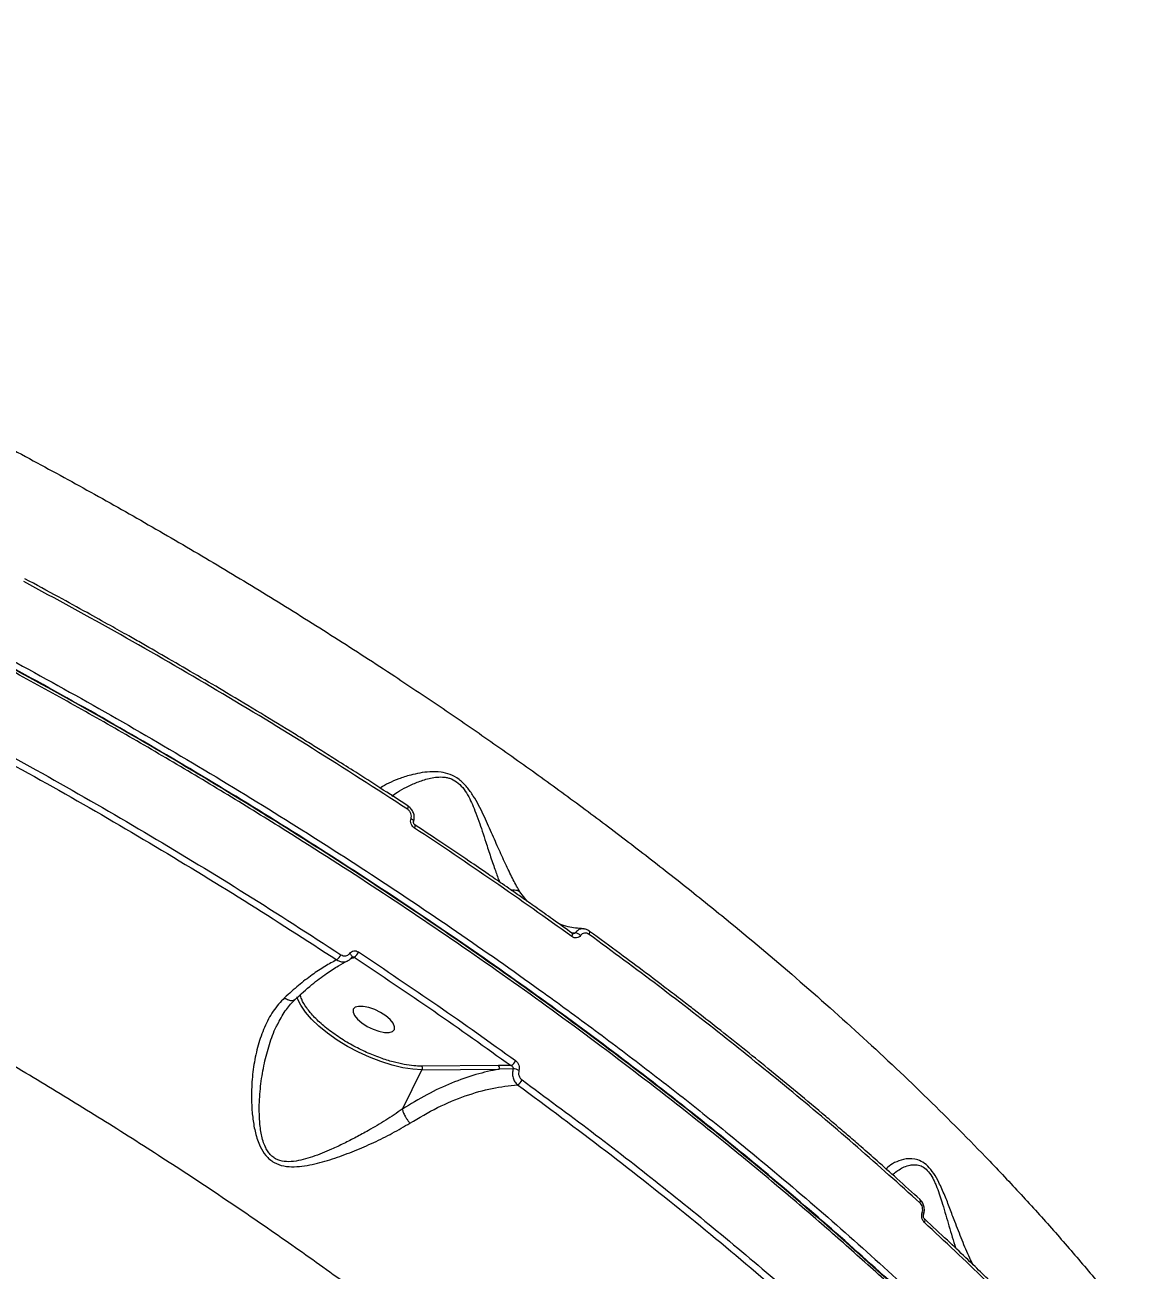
# Model space of a CAD drawing. Header units: millimetres. Extents: x -5609 to 5139, y -3980 to 3221.
# Drawn here: x 3264.5 to 3483, y 143 to 387.3 of the extents above; entities that cross this region are included whole.
import ezdxf

# ---------------------------------------------------------------- set-up
doc = ezdxf.new("R2010")
doc.units = ezdxf.units.MM
doc.layers.add('DIKOM_ОБЪЕКТ', color=7, linetype='Continuous')
doc.layers.add('DIKOM_РАЗМЕР_ОБЪЕКТА', color=7, linetype='Continuous')
doc.styles.add('style1', font='arial.ttf', dxfattribs={"width": 0.8})
doc.dimstyles.new('1-50', dxfattribs={"dimtxt": 300, "dimasz": 200, "dimexe": 100, "dimexo": 0, "dimgap": 100, "dimtad": 1, "dimtxsty": 'style1', "dimcen": 200, "dimclrd": 7, "dimclre": 7, "dimclrt": 7, "dimadec": 1, "dimazin": 2, "dimtfac": 1, "dimtmove": 0, "dimatfit": 2, "dimfxl": 0, "dimlwd": 25, "dimlwe": 18, "dimarcsym": 0})

# ---------------------------------------------------------------- blocks, each defined once
blk = doc.blocks.new('A$Cc336a1e3')
at = {"color": 7, "linetype": 'Continuous', "lineweight": 15}
for p, q in [((6161.28, 1503.2), (6161.25, 1503.23)), ((6192.3, 1481.88), (6192.09, 1481.96)), ((6148.83, 1477.25), (6148.89, 1477.29)), ((6134.4, 1464.28), (6134.51, 1464.5)), ((6158.76, 1447.45), (6162.61, 1455.18)), ((6177.65, 1455.99), (6162.52, 1455.88)), ((6162.61, 1455.18), (6177.74, 1455.29)), ((6180.08, 1455.99), (6177.65, 1455.99)), ((6180.5, 1455.35), (6177.74, 1455.29))]:
    blk.add_line(p, q, dxfattribs=at)
at = {"color": 8, "linetype": 'Continuous', "lineweight": 15}
for p, q in [((6183.22, 1488.27), (6181.81, 1490.09)), ((6191.95, 1482.05), (6192.69, 1482.04))]:
    blk.add_line(p, q, dxfattribs=at)
at = {"color": 8, "linetype": 'Continuous', "lineweight": 15, "flags": 128}
for points in [[(6159.77, 1506.31), (6159.84, 1506.46), (6159.89, 1506.59), (6159.92, 1506.71), (6159.93, 1506.81), (6159.93, 1506.88), (6159.9, 1506.92), (6159.86, 1506.93)], [(6192.02, 1481.32), (6192.09, 1481.48), (6192.13, 1481.62), (6192.16, 1481.75), (6192.16, 1481.85), (6192.13, 1481.92), (6192.08, 1481.97), (6192.07, 1481.98)], [(6148.43, 1478.02), (6148.57, 1477.89), (6148.68, 1477.75), (6148.77, 1477.62), (6148.83, 1477.49), (6148.85, 1477.38), (6148.84, 1477.28), (6148.8, 1477.21), (6148.75, 1477.17)], [(6162.61, 1455.18), (6160.81, 1455.28), (6158.84, 1455.58), (6156.74, 1456.08), (6154.55, 1456.77), (6152.34, 1457.62), (6150.13, 1458.63), (6147.99, 1459.77), (6145.96, 1461.01), (6144.07, 1462.34), (6142.38, 1463.71), (6140.92, 1465.1), (6139.73, 1466.49), (6138.81, 1467.83), (6138.21, 1469.11), (6138.09, 1469.46)], [(6260.33, 1429.05), (6260.39, 1429.2), (6260.43, 1429.35), (6260.44, 1429.48), (6260.42, 1429.6), (6260.37, 1429.7), (6260.3, 1429.77), (6260.28, 1429.78)]]:
    blk.add_lwpolyline(points, dxfattribs=at)
at = {"color": 7, "linetype": 'Continuous', "lineweight": 15, "flags": 128}
blk.add_lwpolyline([(6149.13, 1467.04), (6149.08, 1466.49), (6149.37, 1465.83), (6149.96, 1465.1), (6150.82, 1464.37), (6151.86, 1463.7), (6153.01, 1463.14), (6154.17, 1462.73), (6155.25, 1462.51), (6156.17, 1462.5), (6156.84, 1462.69), (6157.21, 1463.08), (6157.25, 1463.63), (6156.97, 1464.29), (6156.37, 1465.01), (6155.52, 1465.74), (6154.48, 1466.42), (6153.33, 1466.98), (6152.16, 1467.39), (6151.08, 1467.61), (6150.17, 1467.62), (6149.5, 1467.43), (6149.13, 1467.04)], dxfattribs=at)
at = {"color": 8, "linetype": 'Continuous', "lineweight": 15}
for centre, radius, start, end in [((6160.49, 1503.09), 0.802, 323.9733, 7.9239), ((6260.74, 1425.55), 0.587, 323.3253, 36.908)]:
    blk.add_arc(centre, radius, start, end, dxfattribs=at)
at = {"color": 7, "linetype": 'Continuous', "lineweight": 15}
for centre, radius, start, end in [((6192.46, 1480.28), 1.78, 44.7615, 82.5991), ((6144.16, 1478.93), 2.79, 308.2267, 335.1155), ((6147.78, 1479.37), 2.61, 306.1443, 335.6111), ((6179.09, 1457.82), 2.08, 298.3095, 335.7963), ((6177.17, 1455.57), 0.63, 333.5032, 41.2831), ((6180.46, 1452.89), 2.47, 61.4734, 89.0962), ((6180.33, 1454.06), 2.13, 299.4849, 335.2998)]:
    blk.add_arc(centre, radius, start, end, dxfattribs=at)
at = {"color": 8, "linetype": 'Continuous', "lineweight": 15}
for points, knots in [([(5932.43, 1640.84), (5937.53, 1639.16), (5947.74, 1635.79), (5963.15, 1630.29), (5978.57, 1624.49), (5994.01, 1618.35), (6008.5, 1612.28), (6022.08, 1606.33), (6034.73, 1600.58), (6047.43, 1594.57), (6060.16, 1588.32), (6072.9, 1581.84), (6085.41, 1575.24), (6097.69, 1568.53), (6109.72, 1561.72), (6121.73, 1554.7), (6133.68, 1547.46), (6145.56, 1540.02), (6156.6, 1532.87), (6166.8, 1526.04), (6176.19, 1519.57), (6185.49, 1512.98), (6194.69, 1506.26), (6203.76, 1499.42), (6212.7, 1492.47), (6223.28, 1483.98), (6235.33, 1473.88), (6248.58, 1462.13), (6261.29, 1450.17), (6271.61, 1439.81), (6279.83, 1431.1), (6286.19, 1424.08), (6292.3, 1417.03), (6298.14, 1409.96), (6303.7, 1402.87), (6308.97, 1395.78), (6314.45, 1387.97), (6320, 1379.45), (6325.43, 1370.27), (6330.25, 1361.18), (6334.46, 1352.19), (6338.21, 1342.72), (6340.87, 1334.8), (6341.91, 1330), (6342.22, 1328.57)], [0, 0, 0, 0, 0.027414, 0.054853, 0.082104, 0.109256, 0.136553, 0.158779, 0.181178, 0.20375, 0.226496, 0.249415, 0.272508, 0.294573, 0.316858, 0.339361, 0.362082, 0.385022, 0.40818, 0.427131, 0.44625, 0.465538, 0.484996, 0.504623, 0.524419, 0.544385, 0.576741, 0.609548, 0.642807, 0.676517, 0.695985, 0.7156, 0.735363, 0.755273, 0.77533, 0.795536, 0.815889, 0.842723, 0.869757, 0.896992, 0.924426, 0.952061, 0.985722, 1, 1, 1, 1]), ([(6353.67, 1272.54), (6353.66, 1272.59), (6352.91, 1276.16), (6350.47, 1283.56), (6346.28, 1294.72), (6340.97, 1306.18), (6334.71, 1317.85), (6327.47, 1329.73), (6319.26, 1341.82), (6310.08, 1354.11), (6299.97, 1366.55), (6288.98, 1379.05), (6277.17, 1391.58), (6264.56, 1404.09), (6251.16, 1416.61), (6236.97, 1429.11), (6222.02, 1441.57), (6206.39, 1453.91), (6190.16, 1466.08), (6173.39, 1478.03), (6156.09, 1489.77), (6138.25, 1501.29), (6119.92, 1512.56), (6101.17, 1523.53), (6082.13, 1534.13), (6062.85, 1544.33), (6043.36, 1554.13), (6023.65, 1563.52), (6003.75, 1572.49), (5983.72, 1581.01), (5963.69, 1589.02), (5943.75, 1596.5), (5923.95, 1603.41), (5904.28, 1609.78), (5884.75, 1615.59), (5865.38, 1620.86), (5852.71, 1623.87), (5846.36, 1625.37)], [0, 0, 0, 0, 0.000445, 0.029977, 0.059492, 0.088897, 0.118182, 0.147437, 0.176763, 0.20622, 0.235762, 0.265243, 0.294546, 0.323812, 0.353102, 0.382477, 0.412, 0.441529, 0.47092, 0.500234, 0.529534, 0.558879, 0.588414, 0.617937, 0.647358, 0.676663, 0.705915, 0.73522, 0.764663, 0.794187, 0.823692, 0.853036, 0.88229, 0.911571, 0.940941, 0.970423, 1, 1, 1, 1]), ([(6181.81, 1490.09), (6181.39, 1490.85), (6180.55, 1492.36), (6179.17, 1495.19), (6177.75, 1498.29), (6176.27, 1501.68), (6174.68, 1505.25), (6173.11, 1508.33), (6171.48, 1510.68), (6169.93, 1512.23), (6168.12, 1513.22), (6166.14, 1513.68), (6164.13, 1513.69), (6162.16, 1513.43), (6160.07, 1512.95), (6157.97, 1512.27), (6156.05, 1511.43), (6154.86, 1510.81), (6154.51, 1510.47), (6154.46, 1510.43)], [0, 0, 0, 0, 0.074442, 0.149089, 0.224552, 0.300011, 0.37635, 0.453581, 0.492472, 0.532138, 0.571851, 0.61126, 0.663011, 0.714182, 0.764694, 0.840222, 0.91554, 0.990009, 1, 1, 1, 1]), ([(6156.69, 1508.89), (6157.04, 1509.15), (6157.88, 1509.75), (6159.56, 1510.67), (6161.62, 1511.62), (6163.56, 1512.27), (6165.26, 1512.6), (6166.4, 1512.66), (6167.34, 1512.56), (6168.28, 1512.33), (6169.45, 1511.76), (6170.66, 1510.57), (6171.6, 1509.13), (6172.37, 1507.59), (6173.09, 1505.85), (6173.77, 1503.98), (6174.47, 1501.91), (6175.07, 1500.05), (6175.62, 1498.37), (6176.09, 1496.92), (6176.56, 1495.55), (6177.14, 1493.86), (6177.56, 1492.75), (6177.83, 1492.02)], [0, 0, 0, 0, 0.058466, 0.138812, 0.218578, 0.298056, 0.33772, 0.376663, 0.396708, 0.415008, 0.452392, 0.489855, 0.528005, 0.566944, 0.606624, 0.659144, 0.709424, 0.766778, 0.806811, 0.846924, 0.889355, 0.927239, 1, 1, 1, 1]), ([(6160.46, 1504.46), (6160.56, 1504.4), (6160.72, 1504.32), (6160.87, 1504.19), (6160.95, 1504.1), (6160.99, 1504.01), (6160.98, 1503.95), (6160.98, 1503.93)], [0, 0, 0, 0, 0.314325, 0.484194, 0.657785, 0.831486, 1, 1, 1, 1]), ([(6181.81, 1490.09), (6181.64, 1490.18), (6181.32, 1490.34), (6180.83, 1490.41), (6180.52, 1490.4), (6180.37, 1490.39), (6180.33, 1490.38), (6180.24, 1490.37), (6180.16, 1490.34), (6180.09, 1490.31)], [0, 0, 0, 0, 0.355459, 0.630316, 0.807469, 0.857498, 0.872775, 0.881568, 1, 1, 1, 1]), ([(6192.69, 1482.04), (6192.67, 1482.02), (6192.63, 1481.97), (6192.53, 1481.91), (6192.39, 1481.87), (6192.29, 1481.88), (6192.25, 1481.89)], [0, 0, 0, 0, 0.184072, 0.374416, 0.779509, 1, 1, 1, 1]), ([(6194.28, 1482.79), (6194.16, 1482.8), (6193.8, 1482.86), (6193.21, 1482.62), (6192.87, 1482.23), (6192.69, 1482.04)], [0, 0, 0, 0, 0.192045, 0.595011, 1, 1, 1, 1]), ([(6195.39, 1481.73), (6195.44, 1481.83), (6195.52, 1482.03), (6195.55, 1482.27), (6195.49, 1482.34), (6195.46, 1482.37)], [0, 0, 0, 0, 0.322344, 0.668935, 1, 1, 1, 1]), ([(6145.89, 1476.74), (6146.14, 1476.61), (6146.63, 1476.34), (6147.39, 1476.29), (6147.8, 1476.47), (6147.97, 1476.55)], [0, 0, 0, 0, 0.366138, 0.731677, 1, 1, 1, 1]), ([(6148.54, 1476.93), (6148.64, 1476.97), (6148.9, 1477.08), (6149.16, 1477.19), (6149.32, 1477.26)], [0, 0, 0, 0, 0.376597, 1, 1, 1, 1]), ([(6148.89, 1477.29), (6148.92, 1477.3), (6149, 1477.34), (6149.16, 1477.33), (6149.26, 1477.28), (6149.32, 1477.26)], [0, 0, 0, 0, 0.248774, 0.624011, 1, 1, 1, 1]), ([(6135.64, 1469.31), (6135.89, 1469.15), (6136.28, 1468.91), (6136.79, 1468.77), (6137.24, 1468.75), (6137.56, 1468.83), (6137.69, 1468.98), (6137.7, 1469)], [0, 0, 0, 0, 0.314152, 0.483658, 0.656944, 0.963787, 1, 1, 1, 1]), ([(6162.52, 1455.88), (6162.02, 1455.89), (6160.96, 1455.92), (6159.08, 1456.2), (6156.89, 1456.7), (6154.4, 1457.49), (6151.68, 1458.58), (6148.85, 1459.99), (6146.08, 1461.67), (6143.57, 1463.52), (6141.47, 1465.44), (6139.93, 1467.29), (6139.01, 1468.8), (6138.82, 1469.61), (6138.75, 1469.9)], [0, 0, 0, 0, 0.061343, 0.129137, 0.203628, 0.284775, 0.372145, 0.464807, 0.561328, 0.659816, 0.758162, 0.854248, 0.94626, 1, 1, 1, 1]), ([(6158.75, 1447.44), (6157.68, 1446.71), (6155.53, 1445.26), (6152.45, 1443.44), (6149.69, 1441.93), (6147.28, 1440.7), (6144.45, 1439.37), (6141.19, 1438.05), (6138.08, 1437.18), (6135.6, 1437.09), (6134.13, 1437.5), (6133.14, 1438.2), (6132.52, 1438.88), (6132.03, 1439.68), (6131.42, 1441.05), (6130.94, 1443.1), (6130.69, 1445.71), (6130.66, 1448.85), (6130.95, 1452.44), (6131.61, 1456.42), (6132.64, 1460.15), (6133.55, 1462.8), (6134.27, 1464.06), (6134.4, 1464.28)], [0, 0, 0, 0, 0.069802, 0.139729, 0.188147, 0.235292, 0.282941, 0.354368, 0.424516, 0.458733, 0.491785, 0.508083, 0.525023, 0.541425, 0.558905, 0.605114, 0.652814, 0.697891, 0.771947, 0.844995, 0.915249, 0.985302, 1, 1, 1, 1]), ([(6270.75, 1416.92), (6270.53, 1417.35), (6269.78, 1418.86), (6268.59, 1421.71), (6267.31, 1424.99), (6266.2, 1427.95), (6265.2, 1430.54), (6264.17, 1432.89), (6263.06, 1434.88), (6261.87, 1436.37), (6260.56, 1437.29), (6258.89, 1437.81), (6257.06, 1437.67), (6255.31, 1436.99), (6254.18, 1436.3), (6253.79, 1435.81), (6253.7, 1435.7)], [0, 0, 0, 0, 0.040133, 0.141002, 0.242099, 0.310389, 0.379405, 0.449113, 0.501842, 0.555232, 0.60867, 0.661565, 0.765488, 0.86788, 0.969717, 1, 1, 1, 1]), ([(6254.97, 1434.58), (6255.08, 1434.69), (6255.46, 1435.05), (6256.21, 1435.58), (6257.23, 1436.13), (6258.26, 1436.48), (6259.29, 1436.59), (6260.28, 1436.46), (6261.29, 1435.94), (6262.25, 1434.94), (6262.9, 1433.82), (6263.35, 1432.84), (6263.78, 1431.8), (6264.25, 1430.45), (6265.04, 1427.92), (6266.03, 1424.48), (6266.87, 1421.56), (6267.36, 1420.18), (6267.37, 1420.14)], [0, 0, 0, 0, 0.034181, 0.110633, 0.185336, 0.258839, 0.314135, 0.368447, 0.421693, 0.474432, 0.527921, 0.554014, 0.582432, 0.637896, 0.693826, 0.842597, 0.995336, 1, 1, 1, 1]), ([(6260.77, 1427.14), (6260.83, 1427.1), (6260.96, 1427), (6261.06, 1426.87), (6261.04, 1426.8), (6261.03, 1426.77)], [0, 0, 0, 0, 0.340177, 0.69905, 1, 1, 1, 1])]:
    blk.add_open_spline(points, degree=3, knots=knots, dxfattribs=at)
at = {"color": 7, "linetype": 'Continuous', "lineweight": 15}
for points, knots in [([(5846.46, 1626.73), (5852.74, 1625.24), (5865.3, 1622.26), (5884.56, 1617.03), (5904.06, 1611.25), (5923.8, 1604.87), (5943.27, 1598.08), (5962.4, 1590.93), (5981.15, 1583.49), (5996.6, 1576.98), (6008.74, 1571.67), (6017.56, 1567.7), (6026.37, 1563.64), (6035.16, 1559.49), (6047.17, 1553.68), (6062.43, 1546.02), (6080.89, 1536.29), (6099.35, 1526.08), (6117.74, 1515.39), (6135.6, 1504.51), (6152.88, 1493.46), (6169.54, 1482.3), (6182.25, 1473.38), (6191.23, 1466.86), (6196.63, 1462.88), (6201.98, 1458.86), (6207.29, 1454.81), (6212.56, 1450.73), (6217.77, 1446.61), (6226.05, 1439.95), (6237.21, 1430.67), (6250.88, 1418.68), (6264.03, 1406.49), (6276.58, 1394.13), (6288.21, 1381.91), (6298.92, 1369.89), (6308.71, 1358.08), (6315.92, 1348.67), (6320.98, 1341.65), (6324.21, 1337), (6327.31, 1332.36), (6330.29, 1327.73), (6333.13, 1323.11), (6337.21, 1316.17), (6342.15, 1306.98), (6347.39, 1295.69), (6351.66, 1284.62), (6354.95, 1273.81), (6357.22, 1263.29), (6358.46, 1253.09), (6358.65, 1243.25), (6357.75, 1233.81), (6355.84, 1224.75), (6353.66, 1219.13), (6352.56, 1216.31)], [0, 0, 0, 0, 0.024819, 0.049681, 0.074585, 0.099531, 0.12452, 0.147881, 0.17128, 0.194715, 0.205777, 0.216847, 0.227925, 0.239011, 0.250105, 0.273561, 0.297359, 0.321499, 0.345981, 0.370806, 0.394284, 0.418061, 0.442135, 0.45031, 0.458518, 0.466761, 0.475037, 0.483347, 0.49169, 0.500068, 0.523695, 0.547624, 0.571855, 0.596389, 0.621225, 0.644678, 0.668395, 0.692375, 0.701869, 0.711403, 0.720978, 0.730593, 0.74025, 0.749946, 0.774408, 0.798991, 0.823694, 0.848519, 0.873464, 0.898529, 0.923716, 0.949023, 0.974451, 1, 1, 1, 1]), ([(6351.98, 1215.39), (6352.21, 1215.95), (6352.76, 1217.23), (6353.47, 1219.17), (6354.12, 1221.08), (6354.62, 1222.7), (6355.02, 1224.07), (6355.75, 1226.84), (6356.65, 1231), (6357.42, 1236.73), (6357.9, 1243.92), (6357.66, 1252.93), (6356.23, 1263.6), (6353.76, 1274.33), (6350.38, 1285.03), (6346.03, 1296.03), (6340.71, 1307.28), (6334.44, 1318.77), (6327.24, 1330.46), (6319.13, 1342.32), (6310.11, 1354.35), (6300.22, 1366.48), (6289.48, 1378.71), (6277.93, 1390.97), (6265.6, 1403.25), (6252.51, 1415.53), (6238.7, 1427.76), (6224.19, 1439.93), (6209.03, 1451.99), (6193.27, 1463.91), (6176.95, 1475.65), (6160.1, 1487.19), (6142.77, 1498.51), (6124.99, 1509.58), (6106.82, 1520.36), (6088.3, 1530.83), (6069.5, 1540.94), (6050.46, 1550.69), (6031.22, 1560.05), (6011.83, 1568.98), (5992.33, 1577.49), (5972.78, 1585.53), (5953.68, 1592.91), (5935.07, 1599.66), (5916.99, 1605.8), (5902.39, 1610.41), (5891.23, 1613.74), (5883.66, 1615.92), (5877.83, 1617.54), (5873.41, 1618.74), (5869.88, 1619.68), (5865.46, 1620.84), (5860.11, 1622.19), (5853.86, 1623.73), (5849.41, 1624.77), (5847.04, 1625.32)], [0, 0, 0, 0, 0.005164, 0.011747, 0.017409, 0.022134, 0.025929, 0.029329, 0.045948, 0.061023, 0.076097, 0.103011, 0.129923, 0.154388, 0.178898, 0.203382, 0.227841, 0.2523, 0.276759, 0.301215, 0.325679, 0.350192, 0.374652, 0.399106, 0.42356, 0.448014, 0.472466, 0.496946, 0.521441, 0.545894, 0.570345, 0.594797, 0.619248, 0.643702, 0.668208, 0.692672, 0.717123, 0.741574, 0.766025, 0.790476, 0.81494, 0.839447, 0.8639, 0.886722, 0.909544, 0.932365, 0.942408, 0.952385, 0.961554, 0.96504, 0.969569, 0.97533, 0.982329, 0.990563, 1, 1, 1, 1]), ([(6351.57, 1214.27), (6352.68, 1217.08), (6354.9, 1222.69), (6356.86, 1231.73), (6357.81, 1241.15), (6357.67, 1250.97), (6356.51, 1260.92), (6354.42, 1270.95), (6351.5, 1281), (6348.47, 1289.21), (6345.85, 1295.42), (6344, 1299.55), (6342.02, 1303.7), (6339.92, 1307.87), (6337.69, 1312.08), (6333.81, 1319.04), (6327.87, 1328.81), (6319.25, 1341.47), (6309.72, 1354.15), (6299.35, 1366.81), (6288.45, 1379.13), (6277.13, 1391.07), (6265.51, 1402.62), (6256.01, 1411.54), (6249.03, 1417.87), (6244.78, 1421.65), (6240.48, 1425.42), (6236.13, 1429.16), (6231.74, 1432.88), (6227.3, 1436.58), (6218.95, 1443.42), (6206.43, 1453.32), (6189.38, 1466.08), (6171.92, 1478.48), (6154.12, 1490.48), (6138.28, 1500.65), (6124.58, 1509.1), (6113.14, 1515.94), (6101.66, 1522.61), (6090.14, 1529.09), (6078.61, 1535.39), (6067.09, 1541.5), (6055.58, 1547.41), (6041.29, 1554.54), (6024.15, 1562.73), (6004.09, 1571.79), (5983.99, 1580.35), (5963.9, 1588.41), (5943.87, 1595.93), (5923.95, 1602.9), (5904.21, 1609.31), (5884.69, 1615.12), (5865.43, 1620.39), (5852.86, 1623.38), (5846.57, 1624.88)], [0, 0, 0, 0, 0.025552, 0.050983, 0.076294, 0.101484, 0.126553, 0.149842, 0.173026, 0.196104, 0.205143, 0.214165, 0.223171, 0.232161, 0.241135, 0.250092, 0.276443, 0.302492, 0.328238, 0.353682, 0.378823, 0.402016, 0.424946, 0.447612, 0.455186, 0.46273, 0.470244, 0.477729, 0.485183, 0.492607, 0.500002, 0.526532, 0.552719, 0.578564, 0.604068, 0.629229, 0.644783, 0.660202, 0.675488, 0.690641, 0.705659, 0.720545, 0.735296, 0.749914, 0.775113, 0.80027, 0.825384, 0.850457, 0.875486, 0.900474, 0.925419, 0.950322, 0.975182, 1, 1, 1, 1]), ([(6159.77, 1506.31), (6153.6, 1510.29), (6141.35, 1518.21), (6122.5, 1529.62), (6103.6, 1540.59), (6090.81, 1547.55), (6084.47, 1551)], [0, 0, 0, 0, 0.255517, 0.507356, 0.755516, 1, 1, 1, 1]), ([(6159.92, 1506.88), (6158.06, 1508.1), (6154.64, 1510.33), (6149.94, 1513.35), (6146.16, 1515.74), (6143.05, 1517.69), (6140.3, 1519.41), (6136.31, 1521.88), (6130.97, 1525.14), (6124.62, 1528.96), (6118.59, 1532.52), (6113.06, 1535.74), (6108.55, 1538.33), (6104.74, 1540.49), (6101.15, 1542.52), (6096.56, 1545.07), (6090.98, 1548.15), (6086.9, 1550.34), (6084.7, 1551.53)], [0, 0, 0, 0, 0.077828, 0.142484, 0.194023, 0.233045, 0.26923, 0.306095, 0.395062, 0.484373, 0.56015, 0.634794, 0.702857, 0.737132, 0.7838, 0.843135, 0.915179, 1, 1, 1, 1]), ([(6299.24, 1210.95), (6299.27, 1213.45), (6299.34, 1218.44), (6298.55, 1226.25), (6297.14, 1234.25), (6295.03, 1242.46), (6292.51, 1250.12), (6289.77, 1257.15), (6286.98, 1263.5), (6283.86, 1269.91), (6280.42, 1276.37), (6276.67, 1282.88), (6272.61, 1289.42), (6267, 1297.87), (6259.5, 1308.26), (6249.67, 1320.59), (6239.01, 1332.86), (6229.18, 1343.32), (6220.6, 1351.96), (6213.54, 1358.8), (6206.27, 1365.58), (6198.82, 1372.3), (6191.19, 1378.94), (6183.4, 1385.51), (6174.74, 1392.57), (6165.17, 1400.12), (6154.64, 1408.1), (6143.94, 1415.92), (6133.08, 1423.58), (6122.08, 1431.06), (6110.75, 1438.5), (6099.11, 1445.89), (6087.16, 1453.2), (6075.13, 1460.3), (6063.05, 1467.19), (6050.93, 1473.85), (6036.47, 1481.53), (6019.62, 1490.07), (6000.39, 1499.27), (5981.21, 1507.91), (5961.99, 1516.05), (5942.77, 1523.69), (5923.43, 1530.84), (5904.11, 1537.5), (5891.29, 1541.47), (5884.89, 1543.45)], [0, 0, 0, 0, 0.025182, 0.050257, 0.075225, 0.100087, 0.124843, 0.143028, 0.161119, 0.179116, 0.197019, 0.214827, 0.232542, 0.250163, 0.282871, 0.315161, 0.347035, 0.378492, 0.396282, 0.413936, 0.431454, 0.448835, 0.466081, 0.483191, 0.500164, 0.521591, 0.542805, 0.563807, 0.584596, 0.605174, 0.625539, 0.646847, 0.667953, 0.688858, 0.709563, 0.730066, 0.750369, 0.782153, 0.81358, 0.84465, 0.875361, 0.906467, 0.937368, 0.968702, 1, 1, 1, 1]), ([(6071.45, 1522.48), (6077.79, 1519.03), (6090.57, 1512.06), (6109.46, 1501.09), (6128.29, 1489.67), (6140.53, 1481.75), (6146.69, 1477.76)], [0, 0, 0, 0, 0.244484, 0.492643, 0.744484, 1, 1, 1, 1]), ([(6070.81, 1521.36), (6077.29, 1517.83), (6090.23, 1510.78), (6109.2, 1499.74), (6127.83, 1488.43), (6139.86, 1480.64), (6145.89, 1476.74)], [0, 0, 0, 0, 0.250351, 0.500002, 0.749652, 1, 1, 1, 1]), ([(6160.46, 1504.46), (6160.49, 1504.63), (6160.56, 1504.96), (6160.45, 1505.49), (6160.19, 1505.98), (6159.91, 1506.2), (6159.77, 1506.31)], [0, 0, 0, 0, 0.249917, 0.499758, 0.749814, 1, 1, 1, 1]), ([(6160.98, 1503.93), (6161.04, 1504.2), (6161.15, 1504.74), (6160.97, 1505.61), (6160.55, 1506.39), (6160.11, 1506.74), (6159.89, 1506.92)], [0, 0, 0, 0, 0.251387, 0.501602, 0.751089, 1, 1, 1, 1]), ([(6161.13, 1502.62), (6161, 1502.73), (6160.72, 1502.95), (6160.47, 1503.43), (6160.35, 1503.96), (6160.42, 1504.29), (6160.46, 1504.46)], [0, 0, 0, 0, 0.250216, 0.500236, 0.750076, 1, 1, 1, 1]), ([(6161.25, 1503.23), (6161.19, 1503.28), (6161.09, 1503.36), (6160.98, 1503.55), (6160.94, 1503.75), (6160.96, 1503.87), (6160.98, 1503.93)], [0, 0, 0, 0, 0.255837, 0.507578, 0.755356, 1, 1, 1, 1]), ([(6192.13, 1481.92), (6190.84, 1482.85), (6188.45, 1484.57), (6185.14, 1486.92), (6182.41, 1488.84), (6180.23, 1490.36), (6178.02, 1491.89), (6175.28, 1493.78), (6171.51, 1496.36), (6166.75, 1499.57), (6163.21, 1501.92), (6161.28, 1503.2)], [0, 0, 0, 0, 0.129067, 0.238337, 0.32783, 0.397563, 0.452495, 0.542852, 0.664197, 0.81656, 1, 1, 1, 1]), ([(6192.02, 1481.32), (6186.95, 1484.94), (6176.87, 1492.13), (6166.36, 1499.14), (6161.13, 1502.62)], [0, 0, 0, 0, 0.503198, 1, 1, 1, 1]), ([(6194.28, 1482.84), (6193.25, 1482.92), (6191.55, 1483.06), (6190.1, 1483.58), (6189.53, 1483.79)], [0, 0, 0, 0, 0.606125, 1, 1, 1, 1]), ([(6193.72, 1481.53), (6193.62, 1481.41), (6193.4, 1481.17), (6192.94, 1481.03), (6192.46, 1481.06), (6192.17, 1481.24), (6192.02, 1481.32)], [0, 0, 0, 0, 0.249569, 0.49947, 0.749414, 1, 1, 1, 1]), ([(6195.39, 1481.73), (6195.25, 1481.82), (6194.96, 1481.99), (6194.49, 1482.02), (6194.04, 1481.89), (6193.83, 1481.65), (6193.72, 1481.53)], [0, 0, 0, 0, 0.250716, 0.500576, 0.750327, 1, 1, 1, 1]), ([(6195.47, 1482.38), (6195.28, 1482.5), (6194.89, 1482.74), (6194.46, 1482.8), (6194.24, 1482.83)], [0, 0, 0, 0, 0.495624, 1, 1, 1, 1]), ([(6260.33, 1429.05), (6256.27, 1432.7), (6248.21, 1439.96), (6235.49, 1450.72), (6222.46, 1461.28), (6209.14, 1471.62), (6199.96, 1478.38), (6195.39, 1481.73)], [0, 0, 0, 0, 0.204932, 0.407399, 0.607398, 0.804932, 1, 1, 1, 1]), ([(6260.38, 1429.69), (6258.85, 1431.08), (6256.06, 1433.61), (6252.18, 1437.06), (6249.04, 1439.82), (6246.44, 1442.07), (6244.13, 1444.06), (6240.77, 1446.93), (6236.24, 1450.73), (6230.8, 1455.21), (6225.58, 1459.42), (6220.76, 1463.24), (6216.81, 1466.33), (6213.45, 1468.93), (6210.26, 1471.37), (6206.18, 1474.45), (6201.18, 1478.19), (6197.5, 1480.88), (6195.51, 1482.33)], [0, 0, 0, 0, 0.077814, 0.142452, 0.193966, 0.232964, 0.269153, 0.306018, 0.394986, 0.484292, 0.560066, 0.634697, 0.702747, 0.737054, 0.783763, 0.843145, 0.91524, 1, 1, 1, 1]), ([(6148.43, 1478.02), (6148.54, 1478.14), (6148.75, 1478.38), (6149.21, 1478.54), (6149.7, 1478.53), (6150, 1478.37), (6150.15, 1478.29)], [0, 0, 0, 0, 0.249814, 0.499685, 0.749696, 1, 1, 1, 1]), ([(6145.89, 1476.74), (6145.12, 1476.34), (6143.58, 1475.54), (6141.05, 1473.83), (6138.4, 1471.79), (6136.56, 1470.13), (6135.64, 1469.31)], [0, 0, 0, 0, 0.249414, 0.499079, 0.750581, 1, 1, 1, 1]), ([(6137.64, 1468.92), (6138.77, 1469.95), (6140.93, 1471.89), (6143.79, 1474.04), (6146.15, 1475.59), (6147.45, 1476.25), (6148.06, 1476.56)], [0, 0, 0, 0, 0.297392, 0.564742, 0.798081, 1, 1, 1, 1]), ([(6146.69, 1477.76), (6146.85, 1477.68), (6147.15, 1477.52), (6147.65, 1477.51), (6148.11, 1477.66), (6148.32, 1477.9), (6148.43, 1478.02)], [0, 0, 0, 0, 0.25032, 0.500376, 0.750267, 1, 1, 1, 1]), ([(6148.02, 1476.54), (6148.18, 1476.63), (6148.49, 1476.82), (6148.71, 1477.1), (6148.83, 1477.25)], [0, 0, 0, 0, 0.50088, 1, 1, 1, 1]), ([(6149.32, 1477.26), (6154.55, 1473.76), (6165.02, 1466.75), (6175.06, 1459.58), (6180.08, 1455.99)], [0, 0, 0, 0, 0.500002, 1, 1, 1, 1]), ([(6150.15, 1478.29), (6155.37, 1474.8), (6165.87, 1467.78), (6175.93, 1460.59), (6180.99, 1456.97)], [0, 0, 0, 0, 0.496802, 1, 1, 1, 1]), ([(6135.64, 1469.31), (6134.86, 1468.46), (6133.3, 1466.77), (6131.63, 1463.55), (6130.39, 1460.02), (6129.58, 1456.24), (6129.16, 1452.29), (6129.12, 1448.69), (6129.39, 1445.5), (6129.88, 1442.76), (6130.68, 1440.3), (6131.9, 1438.28), (6133.51, 1436.88), (6135.49, 1436.21), (6138.21, 1436.06), (6141.58, 1436.63), (6145.52, 1437.79), (6149.38, 1439.24), (6153.16, 1440.88), (6156.83, 1442.69), (6159.11, 1444.04), (6160.24, 1444.71)], [0, 0, 0, 0, 0.061318, 0.122894, 0.184259, 0.24633, 0.308247, 0.370432, 0.412487, 0.45489, 0.497647, 0.530164, 0.562921, 0.595541, 0.627779, 0.691079, 0.753743, 0.815775, 0.877156, 0.938718, 1, 1, 1, 1]), ([(6134.37, 1464.33), (6134.88, 1465.27), (6135.84, 1467.05), (6137.13, 1468.36), (6137.73, 1468.98)], [0, 0, 0, 0, 0.532425, 1, 1, 1, 1]), ([(6180.99, 1456.97), (6181.12, 1456.85), (6181.39, 1456.62), (6181.64, 1456.12), (6181.75, 1455.57), (6181.67, 1455.23), (6181.64, 1455.05)], [0, 0, 0, 0, 0.250281, 0.50034, 0.750178, 1, 1, 1, 1]), ([(6177.74, 1455.29), (6176.23, 1454.98), (6173.2, 1454.36), (6168.43, 1452.64), (6163.58, 1450.4), (6160.36, 1448.43), (6158.76, 1447.45)], [0, 0, 0, 0, 0.248384, 0.498756, 0.749556, 1, 1, 1, 1]), ([(6162.52, 1455.88), (6162.56, 1455.83), (6162.63, 1455.75), (6162.68, 1455.56), (6162.68, 1455.36), (6162.64, 1455.24), (6162.61, 1455.18)], [0, 0, 0, 0, 0.250008, 0.499984, 0.749963, 1, 1, 1, 1]), ([(6180.08, 1455.99), (6180.15, 1455.95), (6180.28, 1455.88), (6180.43, 1455.72), (6180.5, 1455.56), (6180.51, 1455.44), (6180.5, 1455.38), (6180.5, 1455.35)], [0, 0, 0, 0, 0.274979, 0.536514, 0.777365, 0.890295, 1, 1, 1, 1]), ([(6180.5, 1455.35), (6180.43, 1455.07), (6180.31, 1454.51), (6180.45, 1453.61), (6180.8, 1452.78), (6181.19, 1452.4), (6181.38, 1452.21)], [0, 0, 0, 0, 0.252655, 0.50386, 0.75283, 1, 1, 1, 1]), ([(6181.64, 1455.05), (6181.6, 1454.88), (6181.52, 1454.55), (6181.63, 1454), (6181.88, 1453.51), (6182.13, 1453.29), (6182.26, 1453.17)], [0, 0, 0, 0, 0.249899, 0.499735, 0.749723, 1, 1, 1, 1]), ([(6160.24, 1444.71), (6162.05, 1445.77), (6165.67, 1447.9), (6171.12, 1450.14), (6176.43, 1451.7), (6179.73, 1452.04), (6181.38, 1452.21)], [0, 0, 0, 0, 0.250407, 0.501402, 0.750652, 1, 1, 1, 1]), ([(6181.38, 1452.21), (6187.19, 1447.91), (6198.81, 1439.32), (6215.33, 1426.21), (6231.2, 1412.98), (6241.08, 1404.09), (6246.03, 1399.64)], [0, 0, 0, 0, 0.250162, 0.499729, 0.749472, 1, 1, 1, 1]), ([(6182.26, 1453.17), (6186.82, 1449.81), (6195.99, 1443.06), (6209.29, 1432.71), (6222.29, 1422.16), (6234.98, 1411.39), (6243.02, 1404.13), (6247.06, 1400.48)], [0, 0, 0, 0, 0.195071, 0.392605, 0.592606, 0.795072, 1, 1, 1, 1]), ([(6158.75, 1447.44), (6158.75, 1447.44), (6158.75, 1447.44), (6158.76, 1447.44), (6158.76, 1447.45)], [0, 0, 0, 0, 0.460638, 1, 1, 1, 1]), ([(6158.75, 1447.44), (6158.8, 1447.25), (6158.91, 1446.85), (6159.15, 1446.34), (6159.31, 1446.05), (6159.39, 1445.91), (6159.56, 1445.62), (6159.86, 1445.18), (6160.1, 1444.88), (6160.24, 1444.71)], [0, 0, 0, 0, 0.24009, 0.499289, 0.504294, 0.541418, 0.642051, 0.798126, 1, 1, 1, 1]), ([(6261.04, 1426.77), (6261.11, 1427.03), (6261.24, 1427.56), (6261.14, 1428.41), (6260.84, 1429.19), (6260.5, 1429.56), (6260.32, 1429.75)], [0, 0, 0, 0, 0.250708, 0.500719, 0.750131, 1, 1, 1, 1]), ([(6260.77, 1427.14), (6260.81, 1427.31), (6260.89, 1427.65), (6260.83, 1428.2), (6260.64, 1428.7), (6260.43, 1428.93), (6260.33, 1429.05)], [0, 0, 0, 0, 0.249906, 0.499734, 0.74971, 1, 1, 1, 1]), ([(6261.21, 1425.2), (6261.11, 1425.32), (6260.89, 1425.56), (6260.71, 1426.07), (6260.64, 1426.62), (6260.72, 1426.97), (6260.77, 1427.14)], [0, 0, 0, 0, 0.250521, 0.500776, 0.750849, 1, 1, 1, 1]), ([(6261.21, 1425.9), (6261.17, 1425.95), (6261.09, 1426.05), (6261.02, 1426.24), (6261, 1426.4), (6260.99, 1426.53), (6261.01, 1426.65), (6261.03, 1426.73), (6261.04, 1426.77)], [0, 0, 0, 0, 0.255247, 0.509703, 0.635161, 0.75885, 0.88009, 1, 1, 1, 1]), ([(6284.45, 1402.6), (6280.71, 1406.39), (6273.29, 1413.93), (6265.22, 1421.46), (6261.21, 1425.2)], [0, 0, 0, 0, 0.502924, 1, 1, 1, 1]), ([(6284.48, 1403.26), (6283.53, 1404.24), (6281.78, 1406.03), (6279.33, 1408.5), (6277.3, 1410.52), (6275.67, 1412.13), (6274.02, 1413.75), (6271.96, 1415.76), (6269.11, 1418.5), (6265.48, 1421.94), (6262.75, 1424.47), (6261.26, 1425.85)], [0, 0, 0, 0, 0.129072, 0.238343, 0.327835, 0.397569, 0.4525, 0.542857, 0.664201, 0.816567, 1, 1, 1, 1])]:
    blk.add_open_spline(points, degree=3, knots=knots, dxfattribs=at)
blk = doc.blocks.new('*D3')
at = {"layer": 'Defpoints', "color": 0, "transparency": 16777216}
for p in [(3639.92, 380.08), (-2820.17, -123), (3639.92, -3311)]:
    blk.add_point(p, dxfattribs=at)
at = {"layer": 'DIKOM_РАЗМЕР_ОБЪЕКТА', "color": 7, "lineweight": 18, "transparency": 16777216}
for p, q in [((3639.92, 380.08), (3639.92, -3411)), ((-2820.17, -123), (-2820.17, -3411))]:
    blk.add_line(p, q, dxfattribs=at)
at = {"layer": 'DIKOM_РАЗМЕР_ОБЪЕКТА', "color": 7, "lineweight": 25, "transparency": 16777216}
blk.add_line((-2620.17, -3311), (3439.92, -3311), dxfattribs=at)
at = {"layer": 'DIKOM_РАЗМЕР_ОБЪЕКТА', "color": 7, "transparency": 16777216}
for points in [[(-2620.17, -3277.67), (-2620.17, -3344.33), (-2820.17, -3311)], [(3439.92, -3277.67), (3439.92, -3344.33), (3639.92, -3311)]]:
    blk.add_solid(points, dxfattribs=at)
at = {"layer": 'DIKOM_РАЗМЕР_ОБЪЕКТА', "color": 7, "transparency": 16777216, "insert": (300, -3057.83), "char_height": 300, "attachment_point": 5, "style": 'style1'}
blk.add_mtext('6450', dxfattribs=at)

msp = doc.modelspace()

# ---------------------------------------------------------------- linework, layer by layer
at = {"layer": 'DIKOM_РАЗМЕР_ОБЪЕКТА'}
msp.add_circle((2594.5, 436), 1052.678, dxfattribs=at)

# ---------------------------------------------------------------- block references
at = {"layer": 'DIKOM_ОБЪЕКТ'}
msp.add_blockref('A$Cc336a1e3', (-2820.166, -1272.903), dxfattribs=at)

# ---------------------------------------------------------------- dimensions: what is measured, and where the dimension line sits
at = {"layer": 'DIKOM_РАЗМЕР_ОБЪЕКТА'}
dim = msp.add_linear_dim(base=(3639.915, -3311), p1=(-2820.166, -123), p2=(3639.915, 380.085), text='6450', dimstyle='1-50', dxfattribs=at)
dim.commit()
dim.dimension.update_dxf_attribs({"geometry": '*D3', "text_midpoint": (300, -3311), "dimtype": 160})

doc.saveas('drawing.dxf')
